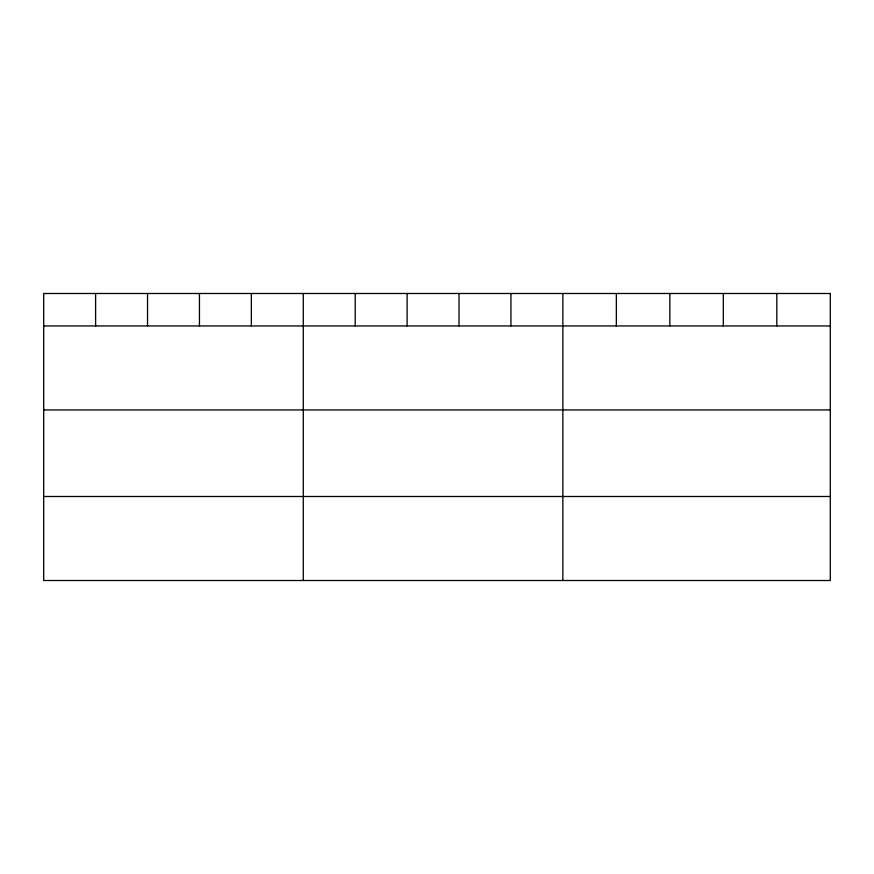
<?xml version="1.0" encoding="UTF-8"?>
<svg xmlns="http://www.w3.org/2000/svg" width="874" height="874" viewBox="0 0 874 874"><rect width="100%" height="100%" fill="white"/><g stroke="black" fill="none" stroke-linecap="round" stroke-linejoin="round"><path stroke-width="1.31" d="M43.7 325.936L830.3 325.936M43.7 409.95L830.3 409.95M43.7 496.498L830.3 496.498M776.811 293.489L776.811 325.936M723.322 293.489L723.322 325.936M669.834 293.489L669.834 325.936M616.345 293.489L616.345 325.936M562.856 293.489L562.856 580.511M510.94 293.489L510.94 325.936M459.025 293.489L459.025 325.936M407.109 293.489L407.109 325.936M355.194 293.489L355.194 325.936M303.278 293.489L303.278 580.511M251.362 293.489L251.362 325.936M199.447 293.489L199.447 325.936M147.531 293.489L147.531 325.936M95.616 293.489L95.616 325.936M830.3 293.489L43.7 293.489L43.7 580.511L830.3 580.511L830.3 293.489"/></g></svg>
